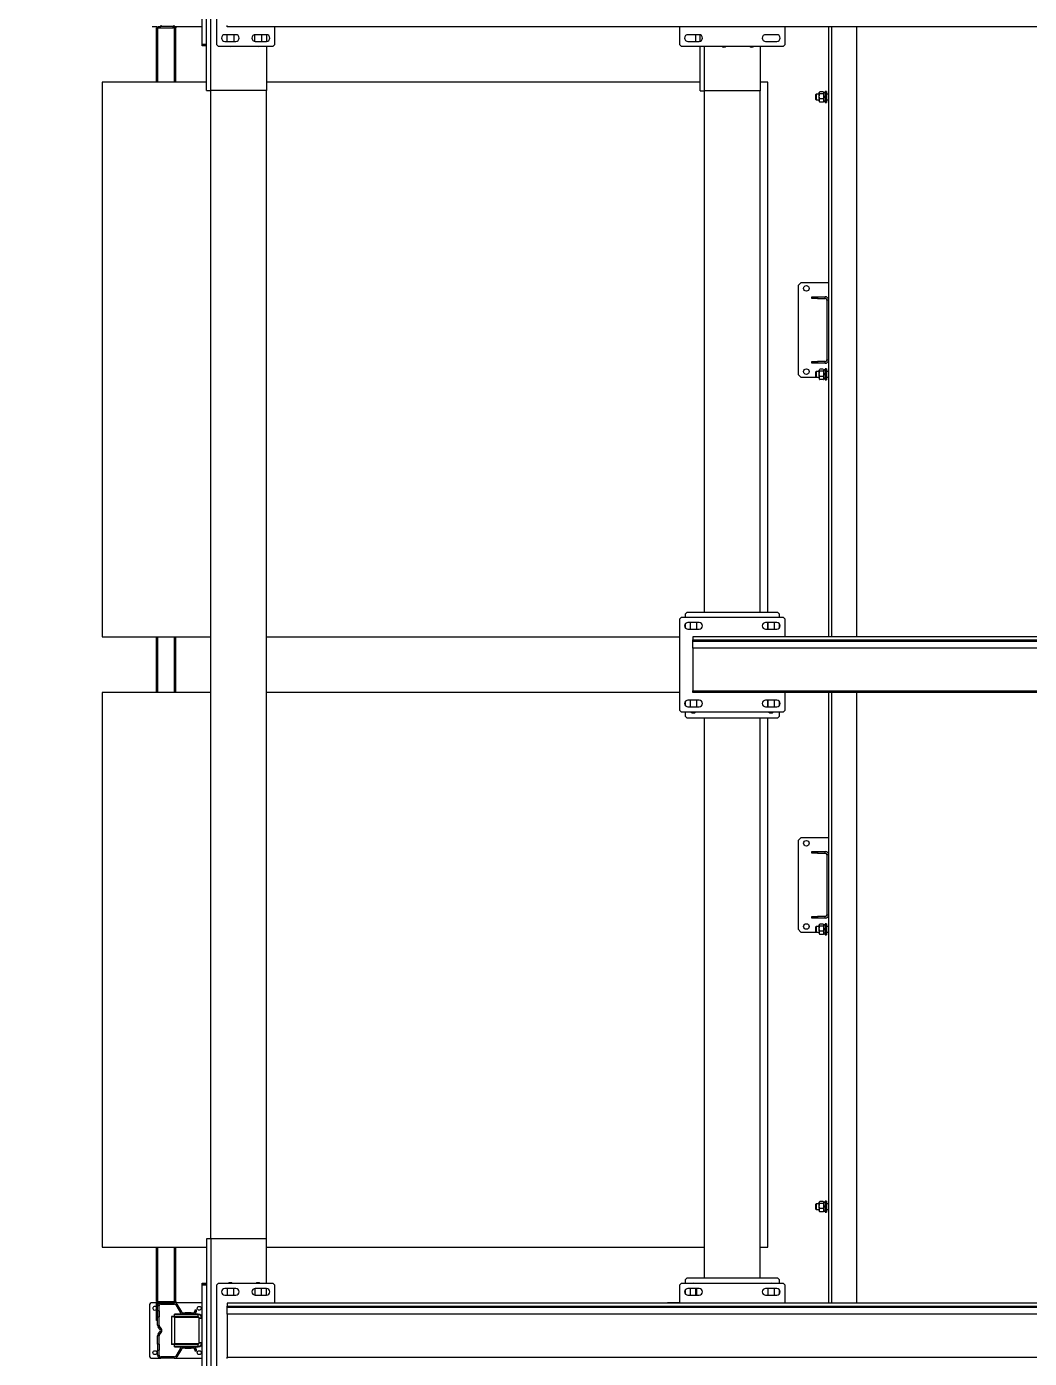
# Model space of a CAD drawing. Header units: millimetres. Extents: x 6622 to 532820, y 3370 to 359312.
# Drawn here: x 465014 to 466821, y 270040 to 272440 of the extents above; entities that cross this region are included whole.
import ezdxf

# ---------------------------------------------------------------- set-up
doc = ezdxf.new("R2010")
doc.units = ezdxf.units.MM

# ---------------------------------------------------------------- blocks, each defined once
blk = doc.blocks.new('A$C6F3A12F4')
at = {"color": 2, "linetype": 'Continuous', "lineweight": 25}
for p, q in [((42185.7, 3475), (42185.7, 225)), ((44485.7, 3475), (44485.7, 225)), ((44491.1, 225), (44491.1, 3475)), ((44493.7, 3475), (44493.7, 225)), ((44505.7, 3475), (44505.7, 225)), ((44583.1, 225), (44583.1, 3475)), ((43285.2, 2635), (43285.2, 1065)), ((43290.6, 1065), (43290.6, 2635)), ((43293.2, 2635), (43293.2, 1065)), ((43305.2, 2635), (43305.2, 1065)), ((43382.6, 1065), (43382.6, 2635)), ((43385.2, 2635), (43385.2, 1065)), ((42185.7, 1359.5), (43285.2, 1359.5)), ((43385.2, 1359.5), (44485.7, 1359.5)), ((42185.7, 1314.5), (43285.2, 1314.5)), ((42185.7, 1309.5), (42678, 1309.5)), ((42302, 1305.5), (42302, 1303.5)), ((42302, 1305.5), (42322, 1305.5)), ((42302, 1303.5), (42322, 1303.5)), ((42302.8, 1300), (42302.8, 1293.4)), ((42304.4, 1300.9), (42303.3, 1300.3)), ((42303.9, 1303.5), (42303.9, 1300.9)), ((42312, 1300.9), (42303.9, 1300.9)), ((42306.4, 1300), (42306.4, 1293.4)), ((42307, 1309.5), (42307, 1305.5)), ((42312, 1300.9), (42313.5, 1300.9)), ((42320, 1300.9), (42313.5, 1300.9)), ((42315.5, 1300), (42315.5, 1293.4)), ((42317, 1305.5), (42317, 1309.5)), ((42320.7, 1300.3), (42319.6, 1300.9)), ((42320, 1300.9), (42320, 1303.5)), ((42321.2, 1300), (42321.2, 1293.4)), ((42322, 1303.5), (42322, 1305.5)), ((42647, 1309.5), (42647, 1259.5)), ((42675, 1303.5), (42672, 1303.5)), ((42672, 1289.5), (42672, 1303.5)), ((42675, 1289.5), (42675, 1303.5)), ((42678, 1309.5), (42678, 1306.5)), ((42678, 1309.5), (42786, 1309.5)), ((42678, 1306.5), (42786, 1306.5)), ((42786, 1309.5), (43285.2, 1309.5)), ((42786, 1306.5), (42786, 1309.5)), ((42792, 1303.5), (42789, 1303.5)), ((42789, 1303.5), (42789, 1289.5)), ((42792, 1303.5), (42792, 1289.5)), ((42802, 1305.5), (42802, 1303.5)), ((42802, 1305.5), (42822, 1305.5)), ((42802, 1303.5), (42822, 1303.5)), ((42802.8, 1300), (42802.8, 1293.4)), ((42804.4, 1300.9), (42803.3, 1300.3)), ((42803.9, 1303.5), (42803.9, 1300.9)), ((42812, 1300.9), (42803.9, 1300.9)), ((42806.4, 1300), (42806.4, 1293.4)), ((42807, 1309.5), (42807, 1305.5)), ((42812, 1300.9), (42813.5, 1300.9)), ((42820, 1300.9), (42813.5, 1300.9)), ((42815.5, 1300), (42815.5, 1293.4)), ((42817, 1305.5), (42817, 1309.5)), ((42820.7, 1300.3), (42819.6, 1300.9)), ((42820, 1300.9), (42820, 1303.5)), ((42821.2, 1300), (42821.2, 1293.4)), ((42822, 1303.5), (42822, 1305.5)), ((43385.2, 1314.5), (44485.7, 1314.5)), ((43385.2, 1309.5), (43678, 1309.5)), ((43647, 1309.5), (43647, 1259.5)), ((43675, 1303.5), (43672, 1303.5)), ((43672, 1289.5), (43672, 1303.5)), ((43675, 1289.5), (43675, 1303.5)), ((43678, 1309.5), (43678, 1306.5)), ((43678, 1309.5), (43786, 1309.5)), ((43678, 1306.5), (43786, 1306.5)), ((43786, 1309.5), (44485.7, 1309.5)), ((43786, 1306.5), (43786, 1309.5)), ((43792, 1303.5), (43789, 1303.5)), ((43789, 1303.5), (43789, 1289.5)), ((43792, 1303.5), (43792, 1289.5)), ((43802, 1305.5), (43802, 1303.5)), ((43802, 1305.5), (43822, 1305.5)), ((43802, 1303.5), (43822, 1303.5)), ((43802.8, 1300), (43802.8, 1293.4)), ((43804.4, 1300.9), (43803.3, 1300.3)), ((43803.9, 1303.5), (43803.9, 1300.9)), ((43812, 1300.9), (43803.9, 1300.9)), ((43806.4, 1300), (43806.4, 1293.4)), ((43807, 1309.5), (43807, 1305.5)), ((43812, 1300.9), (43813.5, 1300.9)), ((43820, 1300.9), (43813.5, 1300.9)), ((43815.5, 1300), (43815.5, 1293.4)), ((43817, 1305.5), (43817, 1309.5)), ((43820.7, 1300.3), (43819.6, 1300.9)), ((43820, 1300.9), (43820, 1303.5)), ((43821.2, 1300), (43821.2, 1293.4)), ((43822, 1303.5), (43822, 1305.5)), ((44302, 1305.5), (44302, 1303.5)), ((44302, 1305.5), (44322, 1305.5)), ((44302, 1303.5), (44322, 1303.5)), ((44302.8, 1300), (44302.8, 1293.4)), ((44304.4, 1300.9), (44303.3, 1300.3)), ((44303.9, 1303.5), (44303.9, 1300.9)), ((44312, 1300.9), (44303.9, 1300.9)), ((44306.4, 1300), (44306.4, 1293.4)), ((44307, 1309.5), (44307, 1305.5)), ((44312, 1300.9), (44313.5, 1300.9)), ((44320, 1300.9), (44313.5, 1300.9)), ((44315.5, 1300), (44315.5, 1293.4)), ((44317, 1305.5), (44317, 1309.5)), ((44320.7, 1300.3), (44319.6, 1300.9)), ((44320, 1300.9), (44320, 1303.5)), ((44321.2, 1300), (44321.2, 1293.4)), ((44322, 1303.5), (44322, 1305.5)), ((42303.3, 1293.1), (42304.4, 1292.5)), ((42314.9, 1292.5), (42304.4, 1292.5)), ((42307, 1292.5), (42307, 1287)), ((42307, 1287), (42307.5, 1286.5)), ((42307, 1287), (42317, 1287)), ((42316.5, 1286.5), (42307.5, 1286.5)), ((42314.9, 1292.5), (42319.6, 1292.5)), ((42316.5, 1286.5), (42317, 1287)), ((42317, 1287), (42317, 1292.5)), ((42319.6, 1292.5), (42320.7, 1293.1)), ((42672, 1289.5), (42675, 1289.5)), ((42672, 1279.5), (42672, 1289.5)), ((42675, 1279.5), (42672, 1279.5)), ((42675, 1289.5), (42675, 1279.5)), ((42789, 1289.5), (42792, 1289.5)), ((42789, 1279.5), (42789, 1289.5)), ((42792, 1279.5), (42789, 1279.5)), ((42792, 1289.5), (42792, 1279.5)), ((42803.3, 1293.1), (42804.4, 1292.5)), ((42814.9, 1292.5), (42804.4, 1292.5)), ((42807, 1292.5), (42807, 1287)), ((42807, 1287), (42807.5, 1286.5)), ((42807, 1287), (42817, 1287)), ((42816.5, 1286.5), (42807.5, 1286.5)), ((42814.9, 1292.5), (42819.6, 1292.5)), ((42816.5, 1286.5), (42817, 1287)), ((42817, 1287), (42817, 1292.5)), ((42817, 1259.5), (42817, 1287)), ((42819.6, 1292.5), (42820.7, 1293.1)), ((43672, 1289.5), (43675, 1289.5)), ((43672, 1279.5), (43672, 1289.5)), ((43675, 1279.5), (43672, 1279.5)), ((43675, 1289.5), (43675, 1279.5)), ((43789, 1289.5), (43792, 1289.5)), ((43789, 1279.5), (43789, 1289.5)), ((43792, 1279.5), (43789, 1279.5)), ((43792, 1289.5), (43792, 1279.5)), ((43803.3, 1293.1), (43804.4, 1292.5)), ((43814.9, 1292.5), (43804.4, 1292.5)), ((43807, 1292.5), (43807, 1287)), ((43807, 1287), (43807.5, 1286.5)), ((43807, 1287), (43817, 1287)), ((43816.5, 1286.5), (43807.5, 1286.5)), ((43814.9, 1292.5), (43819.6, 1292.5)), ((43816.5, 1286.5), (43817, 1287)), ((43817, 1287), (43817, 1292.5)), ((43817, 1259.5), (43817, 1287)), ((43819.6, 1292.5), (43820.7, 1293.1)), ((44303.3, 1293.1), (44304.4, 1292.5)), ((44314.9, 1292.5), (44304.4, 1292.5)), ((44307, 1292.5), (44307, 1287)), ((44307, 1287), (44307.5, 1286.5)), ((44307, 1287), (44317, 1287)), ((44316.5, 1286.5), (44307.5, 1286.5)), ((44314.9, 1292.5), (44319.6, 1292.5)), ((44316.5, 1286.5), (44317, 1287)), ((44317, 1287), (44317, 1292.5)), ((44319.6, 1292.5), (44320.7, 1293.1)), ((42647, 1259.5), (42652, 1254.5)), ((42652, 1254.5), (42812, 1254.5)), ((42812, 1254.5), (42817, 1259.5)), ((43647, 1259.5), (43652, 1254.5)), ((43652, 1254.5), (43812, 1254.5)), ((43812, 1254.5), (43817, 1259.5)), ((42217.7, 1231), (42185.7, 1231)), ((42220.7, 1228), (42217.7, 1231)), ((42220.7, 1044), (42220.7, 1228)), ((43253.2, 1231), (43250.2, 1228)), ((43250.2, 1228), (43250.2, 1044)), ((43285.2, 1231), (43253.2, 1231)), ((43417.2, 1231), (43385.2, 1231)), ((43420.2, 1228), (43417.2, 1231)), ((43420.2, 1044), (43420.2, 1228)), ((44453.7, 1231), (44450.7, 1228)), ((44450.7, 1228), (44450.7, 1044)), ((44485.7, 1231), (44453.7, 1231)), ((42199.7, 1216), (42199.7, 1196)), ((42211.7, 1196), (42211.7, 1216)), ((43244.2, 1220.9), (43241.2, 1217.9)), ((43241.2, 1217.9), (43241.2, 1053.9)), ((43250.2, 1220.9), (43244.2, 1220.9)), ((43259.2, 1216), (43259.2, 1196)), ((43271.2, 1211.9), (43259.2, 1211.9)), ((43268.7, 1220.9), (43261.7, 1220.9)), ((43271.2, 1196), (43271.2, 1216)), ((43399.2, 1216), (43399.2, 1196)), ((43411.2, 1211.9), (43399.2, 1211.9)), ((43408.7, 1220.9), (43401.7, 1220.9)), ((43411.2, 1196), (43411.2, 1216)), ((43428.2, 1220.9), (43420.2, 1220.9)), ((43431.2, 1217.9), (43428.2, 1220.9)), ((43431.2, 1053.9), (43431.2, 1217.9)), ((44444.2, 1220.9), (44441.2, 1217.9)), ((44441.2, 1217.9), (44441.2, 1053.9)), ((44450.7, 1220.9), (44444.2, 1220.9)), ((44459.7, 1216), (44459.7, 1196)), ((44471.7, 1211.9), (44459.7, 1211.9)), ((44469.2, 1220.9), (44462.3, 1220.9)), ((44471.7, 1196), (44471.7, 1216)), ((42220.7, 1185.9), (42301.2, 1185.9)), ((42285.2, 1200), (42285.2, 1185.9)), ((43241.2, 1200), (42285.2, 1200)), ((43241.2, 1185.9), (42301.2, 1185.9)), ((42301.2, 1185.9), (42301.2, 1085.9)), ((43271.2, 1200), (43259.2, 1200)), ((43259.2, 1199.9), (43271.2, 1199.9)), ((43411.2, 1200), (43399.2, 1200)), ((43399.2, 1199.9), (43411.2, 1199.9)), ((44385.2, 1200), (43431.2, 1200)), ((44441.2, 1185.9), (43431.2, 1185.9)), ((44385.2, 1185.9), (44385.2, 1200)), ((44459.7, 1199.9), (44471.7, 1199.9)), ((42301.2, 1085.9), (42220.7, 1085.9)), ((43241.2, 1085.9), (42301.2, 1085.9)), ((42301.2, 1077.9), (42301.2, 1085.9)), ((44441.2, 1085.9), (43431.2, 1085.9)), ((44385.2, 296.1), (44385.2, 1085.9)), ((42199.7, 1076), (42199.7, 1056)), ((42211.7, 1069.9), (42199.7, 1069.9)), ((42211.4, 1077.9), (42200, 1077.9)), ((42211.7, 1056), (42211.7, 1076)), ((42301.2, 1077.9), (42220.7, 1077.9)), ((42285.2, 1077.9), (42285.2, 296.1)), ((43259.2, 1076), (43259.2, 1056)), ((43271.2, 1071.9), (43259.2, 1071.9)), ((43259.2, 1059.9), (43271.2, 1059.9)), ((43271.2, 1056), (43271.2, 1076)), ((43285.2, 1065), (43290.6, 1065)), ((43293.2, 1065), (43290.6, 1065)), ((43305.2, 1065), (43293.2, 1065)), ((43305.2, 1065), (43382.6, 1065)), ((43385.2, 1065), (43382.6, 1065)), ((43399.2, 1076), (43399.2, 1056)), ((43411.2, 1071.9), (43399.2, 1071.9)), ((43399.2, 1059.9), (43411.2, 1059.9)), ((43411.2, 1056), (43411.2, 1076)), ((44459.7, 1076), (44459.7, 1056)), ((44471.7, 1071.9), (44459.7, 1071.9)), ((44471.7, 1069.9), (44459.7, 1069.9)), ((44459.7, 1059.9), (44471.7, 1059.9)), ((44471.7, 1056), (44471.7, 1076)), ((42185.7, 1041), (42217.7, 1041)), ((42217.7, 1041), (42220.7, 1044)), ((43241.2, 1053.9), (43244.2, 1050.9)), ((43244.2, 1050.9), (43250.2, 1050.9)), ((43250.2, 1044), (43253.2, 1041)), ((43253.2, 1041), (43417.2, 1041)), ((43262, 1050.9), (43268.4, 1050.9)), ((43285.2, 296.1), (43285.2, 1041)), ((43385.2, 1041), (43385.2, 296.1)), ((43402, 1050.9), (43408.4, 1050.9)), ((43417.2, 1041), (43420.2, 1044)), ((43420.2, 1050.9), (43428.2, 1050.9)), ((43428.2, 1050.9), (43431.2, 1053.9)), ((44441.2, 1053.9), (44444.2, 1050.9)), ((44444.2, 1050.9), (44450.7, 1050.9)), ((44450.7, 1044), (44453.7, 1041)), ((44453.7, 1041), (44485.7, 1041)), ((44462.5, 1050.9), (44468.9, 1050.9)), ((44485.2, 1041), (44485.2, 1020)), ((42217.7, 311), (42185.7, 311)), ((42199.7, 296.1), (42211.7, 296.1)), ((42199.7, 296), (42199.7, 276)), ((42211.7, 276), (42211.7, 296)), ((42220.7, 308), (42217.7, 311)), ((42220.7, 209), (42220.7, 308)), ((42220.7, 296.1), (42300.2, 296.1)), ((42300.2, 296.1), (42300.2, 196.1)), ((44370.2, 296.1), (42300.2, 296.1)), ((44370.2, 296.1), (44370.2, 196.1)), ((44450.7, 296.1), (44370.2, 296.1)), ((44453.7, 311), (44450.7, 308)), ((44450.7, 308), (44450.7, 209)), ((44485.7, 311), (44453.7, 311)), ((44471.7, 296.1), (44459.7, 296.1)), ((44459.7, 296), (44459.7, 276)), ((44471.7, 276), (44471.7, 296)), ((42199.7, 287.1), (42211.7, 287.1)), ((42211.6, 275.1), (42199.8, 275.1)), ((44471.7, 287.1), (44459.7, 287.1)), ((44459.8, 275.1), (44471.6, 275.1)), ((42199.7, 241), (42199.7, 221)), ((42211.7, 221), (42211.7, 241)), ((44459.7, 241), (44459.7, 221)), ((44471.7, 221), (44471.7, 241)), ((42185.7, 225), (42183.1, 225)), ((42199.7, 237.1), (42211.7, 237.1)), ((42211.7, 225.1), (42199.7, 225.1)), ((44471.7, 237.1), (44459.7, 237.1)), ((44459.7, 225.1), (44471.7, 225.1)), ((44485.7, 225), (44491.1, 225)), ((44493.7, 225), (44491.1, 225)), ((44505.7, 225), (44493.7, 225)), ((44505.7, 225), (44583.1, 225)), ((44585.7, 225), (44583.1, 225)), ((42300.2, 196.1), (42040.2, 196.1)), ((42053.7, 206), (42217.7, 206)), ((42217.7, 206), (42220.7, 209)), ((42300.2, 188.1), (42300.2, 196.1)), ((44370.2, 196.1), (42300.2, 196.1)), ((43285.2, 0), (43285.2, 196.1)), ((43385.2, 196.1), (43385.2, 0)), ((44370.2, 196.1), (44630.2, 196.1)), ((44370.2, 196.1), (44370.2, 188.1)), ((44450.7, 209), (44453.7, 206)), ((44453.7, 206), (44617.7, 206)), ((42300.2, 188.1), (42040.2, 188.1)), ((42216.7, 180.1), (42052.7, 180.1)), ((42185.2, 133), (42185.2, 180)), ((42216.7, 180.1), (42216.7, 188.1)), ((42219.7, 180.1), (42216.7, 180.1)), ((42219.7, 188.1), (42219.7, 180.1)), ((42285.2, 188.1), (42285.2, 0)), ((44370.2, 188.1), (44630.2, 188.1)), ((44385.2, 0), (44385.2, 188.1)), ((44449.7, 180.1), (44449.7, 188.1)), ((44452.7, 180.1), (44449.7, 180.1)), ((44452.7, 188.1), (44452.7, 180.1)), ((44616.7, 180.1), (44452.7, 180.1)), ((44453.7, 188.1), (44453.7, 180.1)), ((44617.7, 180.1), (44453.7, 180.1)), ((44485.2, 180), (44485.2, 133)), ((44500.2, 170), (44498.2, 170)), ((44498.2, 167.5), (44498.2, 170)), ((44500.2, 167.5), (44500.2, 170)), ((44510.7, 173.1), (44505.7, 173.1)), ((44505.7, 173.1), (44505.7, 130.1)), ((44511.7, 173.1), (44506.7, 173.1)), ((44506.7, 173.1), (44506.7, 130.1)), ((44510.7, 173.1), (44510.7, 130.1)), ((44511.7, 173.1), (44511.7, 130.1)), ((44512.7, 180.1), (44512.7, 175.1)), ((44556.7, 175.1), (44512.7, 175.1)), ((44513.7, 180.1), (44513.7, 175.1)), ((44557.7, 175.1), (44513.7, 175.1)), ((44556.7, 175.1), (44556.7, 180.1)), ((44557.7, 175.1), (44557.7, 180.1)), ((44563.7, 173.1), (44558.7, 173.1)), ((44558.7, 130.1), (44558.7, 173.1)), ((44564.7, 173.1), (44559.7, 173.1)), ((44559.7, 130.1), (44559.7, 173.1)), ((44563.7, 130.1), (44563.7, 173.1)), ((44564.7, 130.1), (44564.7, 173.1)), ((44570.2, 170), (44570.2, 167.5)), ((44572.2, 170), (44570.2, 170)), ((44572.2, 170), (44572.2, 167.5)), ((44585.2, 129.9), (44585.2, 180)), ((44500.2, 167.5), (44498.2, 167.5)), ((44505.7, 164.5), (44503.2, 164.5)), ((44503.2, 160.5), (44503.2, 164.5)), ((44505.7, 160.5), (44503.2, 160.5)), ((44503.2, 160.5), (44503.2, 149.7)), ((44503.2, 149.7), (44505.7, 149.7)), ((44503.2, 145.7), (44503.2, 149.7)), ((44503.2, 145.7), (44505.7, 145.7)), ((44567.2, 164.5), (44564.7, 164.5)), ((44567.2, 160.5), (44564.7, 160.5)), ((44564.7, 149.7), (44567.2, 149.7)), ((44564.7, 145.7), (44567.2, 145.7)), ((44567.2, 164.5), (44567.2, 160.5)), ((44567.2, 149.7), (44567.2, 160.5)), ((44567.2, 149.7), (44567.2, 145.7)), ((44572.2, 167.5), (44570.2, 167.5)), ((42185.2, 129.9), (42182.7, 129.9)), ((42185.2, 129.9), (42185.2, 133)), ((42185.2, 133), (42187.2, 133)), ((42185.2, 129.9), (42185.2, 105.5)), ((42187.2, 128), (42185.2, 128)), ((42187.2, 133), (42187.2, 128)), ((42285.2, 133), (42187.2, 133)), ((42285.2, 130.5), (42187.2, 130.5)), ((42187.2, 101), (42187.2, 128)), ((43385.2, 133), (43285.2, 133)), ((43385.2, 130.5), (43285.2, 130.5)), ((44483.2, 133), (44385.2, 133)), ((44483.2, 130.5), (44385.2, 130.5)), ((44483.2, 133), (44485.2, 133)), ((44483.2, 128), (44483.2, 133)), ((44483.2, 101), (44483.2, 128)), ((44485.2, 128), (44483.2, 128)), ((44485.2, 133), (44485.2, 129.9)), ((44487.7, 129.9), (44485.2, 129.9)), ((44485.2, 105.5), (44485.2, 129.9)), ((44487.7, 105.5), (44487.7, 129.9)), ((44487.8, 134.6), (44501.8, 143.1)), ((44487.8, 134.6), (44489.1, 132.5)), ((44489.1, 132.5), (44503.1, 141)), ((44503.1, 141), (44501.8, 143.1)), ((44510.7, 130.1), (44505.7, 130.1)), ((44511.7, 130.1), (44506.7, 130.1)), ((44509.7, 130.1), (44509.7, 125.1)), ((44509.7, 130.1), (44559.7, 130.1)), ((44509.7, 125.1), (44559.7, 125.1)), ((44510.7, 130.1), (44510.7, 125.1)), ((44510.7, 130.1), (44560.7, 130.1)), ((44510.7, 125.1), (44560.7, 125.1)), ((44563.7, 130.1), (44558.7, 130.1)), ((44564.7, 130.1), (44559.7, 130.1)), ((44559.7, 130.1), (44559.7, 125.1)), ((44560.7, 130.1), (44560.7, 125.1)), ((44568.6, 143.1), (44567.3, 141)), ((44567.3, 141), (44581.3, 132.5)), ((44568.6, 143.1), (44582.6, 134.6)), ((44581.3, 132.5), (44582.6, 134.6)), ((44585.2, 129.9), (44582.7, 129.9)), ((44582.7, 129.9), (44582.7, 105.5)), ((44585.2, 129.9), (44585.2, 105.5)), ((42182.7, 105.5), (42185.2, 105.5)), ((42185.2, 101), (42185.2, 105.5)), ((42185.2, 101), (42187.2, 101)), ((42185.2, 90), (42185.2, 98.2)), ((42187.2, 101), (42187.2, 100.5)), ((42187.2, 100.5), (42187.2, 98)), ((42285.2, 100.5), (42187.2, 100.5)), ((42285.2, 98), (42187.2, 98)), ((43385.2, 100.5), (43285.2, 100.5)), ((43385.2, 98), (43285.2, 98)), ((44483.2, 100.5), (44385.2, 100.5)), ((44483.2, 98), (44385.2, 98)), ((44483.2, 101), (44485.2, 101)), ((44483.2, 101), (44483.2, 100.5)), ((44483.2, 100.5), (44483.2, 98)), ((44485.2, 101), (44485.2, 105.5)), ((44485.2, 105.5), (44487.7, 105.5)), ((44485.2, 98.2), (44485.2, 90)), ((44486.2, 100), (44486.2, 98)), ((44490.7, 100), (44486.2, 100)), ((44512.2, 98), (44486.2, 98)), ((44490.7, 102.5), (44490.7, 100)), ((44499.8, 102.5), (44490.7, 102.5)), ((44499.8, 100), (44490.7, 100)), ((44499.8, 102.5), (44499.8, 100)), ((44499.8, 102.5), (44510.6, 102.5)), ((44499.8, 100), (44510.6, 100)), ((44510.6, 100), (44510.6, 102.5)), ((44525.8, 102.5), (44510.6, 102.5)), ((44525.8, 100), (44510.6, 100)), ((44512.2, 98), (44512.2, 100)), ((44517.2, 98), (44512.2, 98)), ((44517.2, 100), (44517.2, 98)), ((44525.8, 100), (44525.8, 102.5)), ((44531.8, 106.5), (44527.6, 103.2)), ((44527.6, 103.2), (44529.2, 101.2)), ((44533.3, 104.5), (44529.2, 101.2)), ((44533.3, 104.5), (44531.8, 106.5)), ((44538.6, 106.5), (44537.1, 104.5)), ((44541.2, 101.2), (44537.1, 104.5)), ((44542.8, 103.2), (44538.6, 106.5)), ((44541.2, 101.2), (44542.8, 103.2)), ((44544.6, 102.5), (44544.6, 100)), ((44559.8, 102.5), (44544.6, 102.5)), ((44559.8, 100), (44544.6, 100)), ((44559.8, 102.5), (44570.6, 102.5)), ((44559.8, 102.5), (44559.8, 100)), ((44559.8, 100), (44570.6, 100)), ((44579.7, 102.5), (44570.6, 102.5)), ((44570.6, 100), (44570.6, 102.5)), ((44579.7, 100), (44570.6, 100)), ((44579.7, 100), (44579.7, 102.5)), ((44582.7, 105.5), (44585.2, 105.5)), ((44585.2, 90), (44585.2, 105.5)), ((44490.2, 85), (44580.2, 85)), ((42285.2, 0), (43285.2, 0)), ((43385.2, 0), (44385.2, 0))]:
    blk.add_line(p, q, dxfattribs=at)
at = {"color": 2, "linetype": 'Continuous', "lineweight": 25, "flags": 128}
for points in [[(42312, 1300.9), (42311.5, 1301.8), (42311, 1302.6), (42310.5, 1303.5)], [(42312, 1303.5), (42312.5, 1302.6), (42313, 1301.8), (42313.5, 1300.9)], [(42812, 1300.9), (42811.5, 1301.8), (42811, 1302.6), (42810.5, 1303.5)], [(42812, 1303.5), (42812.5, 1302.6), (42813, 1301.8), (42813.5, 1300.9)], [(43812, 1300.9), (43811.5, 1301.8), (43811, 1302.6), (43810.5, 1303.5)], [(43812, 1303.5), (43812.5, 1302.6), (43813, 1301.8), (43813.5, 1300.9)], [(44312, 1300.9), (44311.5, 1301.8), (44311, 1302.6), (44310.5, 1303.5)], [(44312, 1303.5), (44312.5, 1302.6), (44313, 1301.8), (44313.5, 1300.9)]]:
    blk.add_lwpolyline(points, dxfattribs=at)
at = {"color": 2, "linetype": 'Continuous', "lineweight": 25}
for centre, radius in [((42657, 1269.5), 5), ((42807, 1269.5), 5), ((43657, 1269.5), 5), ((43807, 1269.5), 5), ((44495.2, 175), 3.5), ((44575.2, 175), 3.5), ((44575.2, 95), 3.5)]:
    blk.add_circle(centre, radius, dxfattribs=at)
for centre, radius, start, end in [((42678, 1303.5), 6, 90, 180), ((42678, 1303.5), 3, 90, 180), ((42786, 1303.5), 6, 0, 90), ((42786, 1303.5), 3, 0, 90), ((43678, 1303.5), 6, 90, 180), ((43678, 1303.5), 3, 90, 180), ((43786, 1303.5), 6, 0, 90), ((43786, 1303.5), 3, 0, 90), ((42205.7, 1216), 6, 0, 180), ((43265.2, 1216), 6, 0, 180), ((43405.2, 1216), 6, 0, 180), ((43416.2, 1205.9), 6, 311.8103, 48.1897), ((44456.2, 1205.9), 6, 156.4435, 203.5565), ((44465.7, 1216), 6, 0, 180), ((42205.7, 1196), 6, 180, 0), ((43265.2, 1196), 6, 180, 0), ((43405.2, 1196), 6, 180, 0), ((44465.7, 1196), 6, 180, 0), ((42216.2, 1170.9), 6, 318.5904, 41.4096), ((42216.2, 1120.9), 6, 318.5904, 41.4096), ((42205.7, 1076), 6, 0, 180), ((43265.2, 1076), 6, 0, 180), ((43405.2, 1076), 6, 0, 180), ((44465.7, 1076), 6, 0, 180), ((43416.2, 1065.9), 6, 311.8103, 48.1897), ((44456.2, 1065.9), 6, 156.4435, 203.5565), ((42205.7, 1056), 6, 180, 0), ((43265.2, 1056), 6, 180, 0), ((43405.2, 1056), 6, 180, 0), ((44465.7, 1056), 6, 180, 0), ((44490.2, 1020), 5, 180, 205.8419), ((42205.7, 296), 6, 0, 180), ((44465.7, 296), 6, 0, 180), ((42205.7, 276), 6, 180, 0), ((42215.2, 281.1), 6, 336.4435, 23.5565), ((44455.2, 281.1), 6, 138.5904, 221.4096), ((44465.7, 276), 6, 180, 0), ((42205.7, 241), 6, 0, 180), ((44465.7, 241), 6, 0, 180), ((42205.7, 221), 6, 180, 0), ((42215.2, 231.1), 6, 336.4435, 23.5565), ((44455.2, 231.1), 6, 138.5904, 221.4096), ((44465.7, 221), 6, 180, 0), ((44500.2, 164.5), 5.5, 0, 90), ((44512.7, 173.1), 7, 90, 180), ((44513.7, 173.1), 7, 90, 180), ((44512.7, 173.1), 2, 90, 180), ((44513.7, 173.1), 2, 90, 180), ((44556.7, 173.1), 7, 0, 90), ((44556.7, 173.1), 2, 0, 90), ((44557.7, 173.1), 7, 0, 90), ((44557.7, 173.1), 2, 0, 90), ((44570.2, 164.5), 5.5, 90, 180), ((44500.2, 164.5), 3, 0, 90), ((44500.2, 145.7), 3, 301.4296, 0), ((44500.2, 145.7), 5.5, 301.4296, 0), ((44570.2, 145.7), 5.5, 180, 238.5704), ((44570.2, 164.5), 3, 90, 180), ((44570.2, 145.7), 3, 180, 238.5704), ((44490.7, 129.9), 5.5, 121.4296, 180), ((44490.7, 129.9), 3, 121.4296, 180), ((44579.7, 129.9), 3, 0, 58.5704), ((44579.7, 129.9), 5.5, 0, 58.5704), ((42184.2, 101), 3, 270, 0), ((44486.2, 101), 3, 180, 270), ((44490.7, 105.5), 5.5, 180, 270), ((44486.2, 101), 1, 180, 270), ((44490.7, 105.5), 3, 180, 270), ((44495.2, 95), 3.5, 121.0027, 0), ((44495.2, 95), 3.5, 0, 58.9973), ((44525.8, 105.5), 3, 270, 308.6598), ((44525.8, 105.5), 5.5, 270, 308.6598), ((44535.2, 102.2), 5.5, 51.3402, 128.6598), ((44535.2, 102.2), 3, 51.3402, 128.6598), ((44544.6, 105.5), 5.5, 231.3402, 270), ((44544.6, 105.5), 3, 231.3402, 270), ((44579.7, 105.5), 5.5, 270, 0), ((44579.7, 105.5), 3, 270, 0), ((44490.2, 90), 5, 180, 270), ((44580.2, 90), 5, 270, 0)]:
    blk.add_arc(centre, radius, start, end, dxfattribs=at)
for points, knots in [([(42302.8, 1300), (42303.3, 1300.2), (42304, 1300.7), (42305, 1300.7), (42305.8, 1300.4), (42306.2, 1300.1), (42306.4, 1300)], [0, 0, 0, 0, 0.363637, 0.612716, 0.868745, 1, 1, 1, 1]), ([(42306.4, 1300), (42307.2, 1300.2), (42308.8, 1300.6), (42311.2, 1300.7), (42313.4, 1300.5), (42314.8, 1300.2), (42315.5, 1300)], [0, 0, 0, 0, 0.264772, 0.53481, 0.76552, 1, 1, 1, 1]), ([(42315.5, 1300), (42316, 1300.2), (42317, 1300.6), (42318.5, 1300.7), (42319.9, 1300.5), (42320.7, 1300.2), (42321.2, 1300)], [0, 0, 0, 0, 0.264708, 0.535074, 0.765396, 1, 1, 1, 1]), ([(42321.2, 1300), (42321, 1300.1), (42320.8, 1300.2), (42320.7, 1300.3), (42320.7, 1300.3)], [0, 0, 0, 0, 0.90876, 1, 1, 1, 1]), ([(42802.8, 1300), (42803.3, 1300.2), (42804, 1300.7), (42805, 1300.7), (42805.8, 1300.4), (42806.2, 1300.1), (42806.4, 1300)], [0, 0, 0, 0, 0.363637, 0.612716, 0.868745, 1, 1, 1, 1]), ([(42806.4, 1300), (42807.2, 1300.2), (42808.8, 1300.6), (42811.2, 1300.7), (42813.4, 1300.5), (42814.8, 1300.2), (42815.5, 1300)], [0, 0, 0, 0, 0.264772, 0.53481, 0.76552, 1, 1, 1, 1]), ([(42815.5, 1300), (42816, 1300.2), (42817, 1300.6), (42818.5, 1300.7), (42819.9, 1300.5), (42820.7, 1300.2), (42821.2, 1300)], [0, 0, 0, 0, 0.264708, 0.535074, 0.765396, 1, 1, 1, 1]), ([(42821.2, 1300), (42821, 1300.1), (42820.8, 1300.2), (42820.7, 1300.3), (42820.7, 1300.3)], [0, 0, 0, 0, 0.90876, 1, 1, 1, 1]), ([(43802.8, 1300), (43803.3, 1300.2), (43804, 1300.7), (43805, 1300.7), (43805.8, 1300.4), (43806.2, 1300.1), (43806.4, 1300)], [0, 0, 0, 0, 0.363637, 0.612716, 0.868745, 1, 1, 1, 1]), ([(43806.4, 1300), (43807.2, 1300.2), (43808.8, 1300.6), (43811.2, 1300.7), (43813.4, 1300.5), (43814.8, 1300.2), (43815.5, 1300)], [0, 0, 0, 0, 0.264772, 0.53481, 0.76552, 1, 1, 1, 1]), ([(43815.5, 1300), (43816, 1300.2), (43817, 1300.6), (43818.5, 1300.7), (43819.9, 1300.5), (43820.7, 1300.2), (43821.2, 1300)], [0, 0, 0, 0, 0.264708, 0.535074, 0.765396, 1, 1, 1, 1]), ([(43821.2, 1300), (43821, 1300.1), (43820.8, 1300.2), (43820.7, 1300.3), (43820.7, 1300.3)], [0, 0, 0, 0, 0.90876, 1, 1, 1, 1]), ([(44302.8, 1300), (44303.3, 1300.2), (44304, 1300.7), (44305, 1300.7), (44305.8, 1300.4), (44306.2, 1300.1), (44306.4, 1300)], [0, 0, 0, 0, 0.363637, 0.612716, 0.868745, 1, 1, 1, 1]), ([(44306.4, 1300), (44307.2, 1300.2), (44308.8, 1300.6), (44311.2, 1300.7), (44313.4, 1300.5), (44314.8, 1300.2), (44315.5, 1300)], [0, 0, 0, 0, 0.264772, 0.53481, 0.76552, 1, 1, 1, 1]), ([(44315.5, 1300), (44316, 1300.2), (44317, 1300.6), (44318.5, 1300.7), (44319.9, 1300.5), (44320.7, 1300.2), (44321.2, 1300)], [0, 0, 0, 0, 0.264708, 0.535074, 0.765396, 1, 1, 1, 1]), ([(44321.2, 1300), (44321, 1300.1), (44320.8, 1300.2), (44320.7, 1300.3), (44320.7, 1300.3)], [0, 0, 0, 0, 0.90876, 1, 1, 1, 1]), ([(42306.4, 1293.4), (42306.2, 1293.3), (42305.8, 1293), (42305, 1292.7), (42304, 1292.7), (42303.3, 1293.2), (42302.8, 1293.4)], [0, 0, 0, 0, 0.131254, 0.380876, 0.636362, 1, 1, 1, 1]), ([(42315.5, 1293.4), (42314.7, 1293.2), (42313.1, 1292.8), (42310.7, 1292.7), (42308.5, 1292.9), (42307.1, 1293.2), (42306.4, 1293.4)], [0, 0, 0, 0, 0.264376, 0.534814, 0.765523, 1, 1, 1, 1]), ([(42321.2, 1293.4), (42320.7, 1293.2), (42319.7, 1292.8), (42318.2, 1292.7), (42316.8, 1292.9), (42316, 1293.2), (42315.5, 1293.4)], [0, 0, 0, 0, 0.2644652, 0.5348322, 0.7651538, 1, 1, 1, 1]), ([(42320.7, 1293.1), (42320.7, 1293.1), (42320.8, 1293.2), (42321, 1293.3), (42321.2, 1293.4)], [0, 0, 0, 0, 0.091198, 1, 1, 1, 1]), ([(42806.4, 1293.4), (42806.2, 1293.3), (42805.8, 1293), (42805, 1292.7), (42804, 1292.7), (42803.3, 1293.2), (42802.8, 1293.4)], [0, 0, 0, 0, 0.131254, 0.380876, 0.636362, 1, 1, 1, 1]), ([(42815.5, 1293.4), (42814.7, 1293.2), (42813.1, 1292.8), (42810.7, 1292.7), (42808.5, 1292.9), (42807.1, 1293.2), (42806.4, 1293.4)], [0, 0, 0, 0, 0.264376, 0.534814, 0.765523, 1, 1, 1, 1]), ([(42821.2, 1293.4), (42820.7, 1293.2), (42819.7, 1292.8), (42818.2, 1292.7), (42816.8, 1292.9), (42816, 1293.2), (42815.5, 1293.4)], [0, 0, 0, 0, 0.2644652, 0.5348322, 0.7651538, 1, 1, 1, 1]), ([(42820.7, 1293.1), (42820.7, 1293.1), (42820.8, 1293.2), (42821, 1293.3), (42821.2, 1293.4)], [0, 0, 0, 0, 0.091198, 1, 1, 1, 1]), ([(43806.4, 1293.4), (43806.2, 1293.3), (43805.8, 1293), (43805, 1292.7), (43804, 1292.7), (43803.3, 1293.2), (43802.8, 1293.4)], [0, 0, 0, 0, 0.131254, 0.380876, 0.636362, 1, 1, 1, 1]), ([(43815.5, 1293.4), (43814.7, 1293.2), (43813.1, 1292.8), (43810.7, 1292.7), (43808.5, 1292.9), (43807.1, 1293.2), (43806.4, 1293.4)], [0, 0, 0, 0, 0.264376, 0.534814, 0.765523, 1, 1, 1, 1]), ([(43821.2, 1293.4), (43820.7, 1293.2), (43819.7, 1292.8), (43818.2, 1292.7), (43816.8, 1292.9), (43816, 1293.2), (43815.5, 1293.4)], [0, 0, 0, 0, 0.2644652, 0.5348322, 0.7651538, 1, 1, 1, 1]), ([(43820.7, 1293.1), (43820.7, 1293.1), (43820.8, 1293.2), (43821, 1293.3), (43821.2, 1293.4)], [0, 0, 0, 0, 0.091198, 1, 1, 1, 1]), ([(44306.4, 1293.4), (44306.2, 1293.3), (44305.8, 1293), (44305, 1292.7), (44304, 1292.7), (44303.3, 1293.2), (44302.8, 1293.4)], [0, 0, 0, 0, 0.131254, 0.380876, 0.636362, 1, 1, 1, 1]), ([(44315.5, 1293.4), (44314.7, 1293.2), (44313.1, 1292.8), (44310.7, 1292.7), (44308.5, 1292.9), (44307.1, 1293.2), (44306.4, 1293.4)], [0, 0, 0, 0, 0.264376, 0.534814, 0.765523, 1, 1, 1, 1]), ([(44321.2, 1293.4), (44320.7, 1293.2), (44319.7, 1292.8), (44318.2, 1292.7), (44316.8, 1292.9), (44316, 1293.2), (44315.5, 1293.4)], [0, 0, 0, 0, 0.2644652, 0.5348322, 0.7651538, 1, 1, 1, 1]), ([(44320.7, 1293.1), (44320.7, 1293.1), (44320.8, 1293.2), (44321, 1293.3), (44321.2, 1293.4)], [0, 0, 0, 0, 0.091198, 1, 1, 1, 1])]:
    blk.add_open_spline(points, degree=3, knots=knots, dxfattribs=at)

msp = doc.modelspace()

# ---------------------------------------------------------------- hatches: boundary and pattern name
h = msp.add_hatch()
h.set_pattern_fill('ANGLE', color=3, scale=5)
h.set_pattern_definition([(0, (0, 0), (0, 34.925), [25.4, -9.525]), (90, (0, 0), (-34.925, 2e-15), [25.4, -9.525])])
edge = h.paths.add_edge_path()
edge.add_line((457414.55, 270044.997), (457414.55, 267907.595))
edge.add_line((457535, 270044.997), (457535, 268040))
edge.add_line((472399.364, 268040), (457535, 268040))
edge.add_line((472503.909, 267907.595), (457414.55, 267907.595))
edge.add_line((472399.364, 269994.998), (472399.364, 268040))
edge.add_line((472503.909, 269994.998), (472503.909, 267907.595))
h.paths.add_polyline_path([(455537.256, 268490), (455537.256, 269590), (455087.256, 269590), (455087.256, 268490)], flags=9)

# ---------------------------------------------------------------- block references
at = {"color": 0, "rotation": 270}
msp.add_blockref('A$C6F3A12F4', (465150, 314625.198), dxfattribs=at)

doc.saveas('drawing.dxf')
